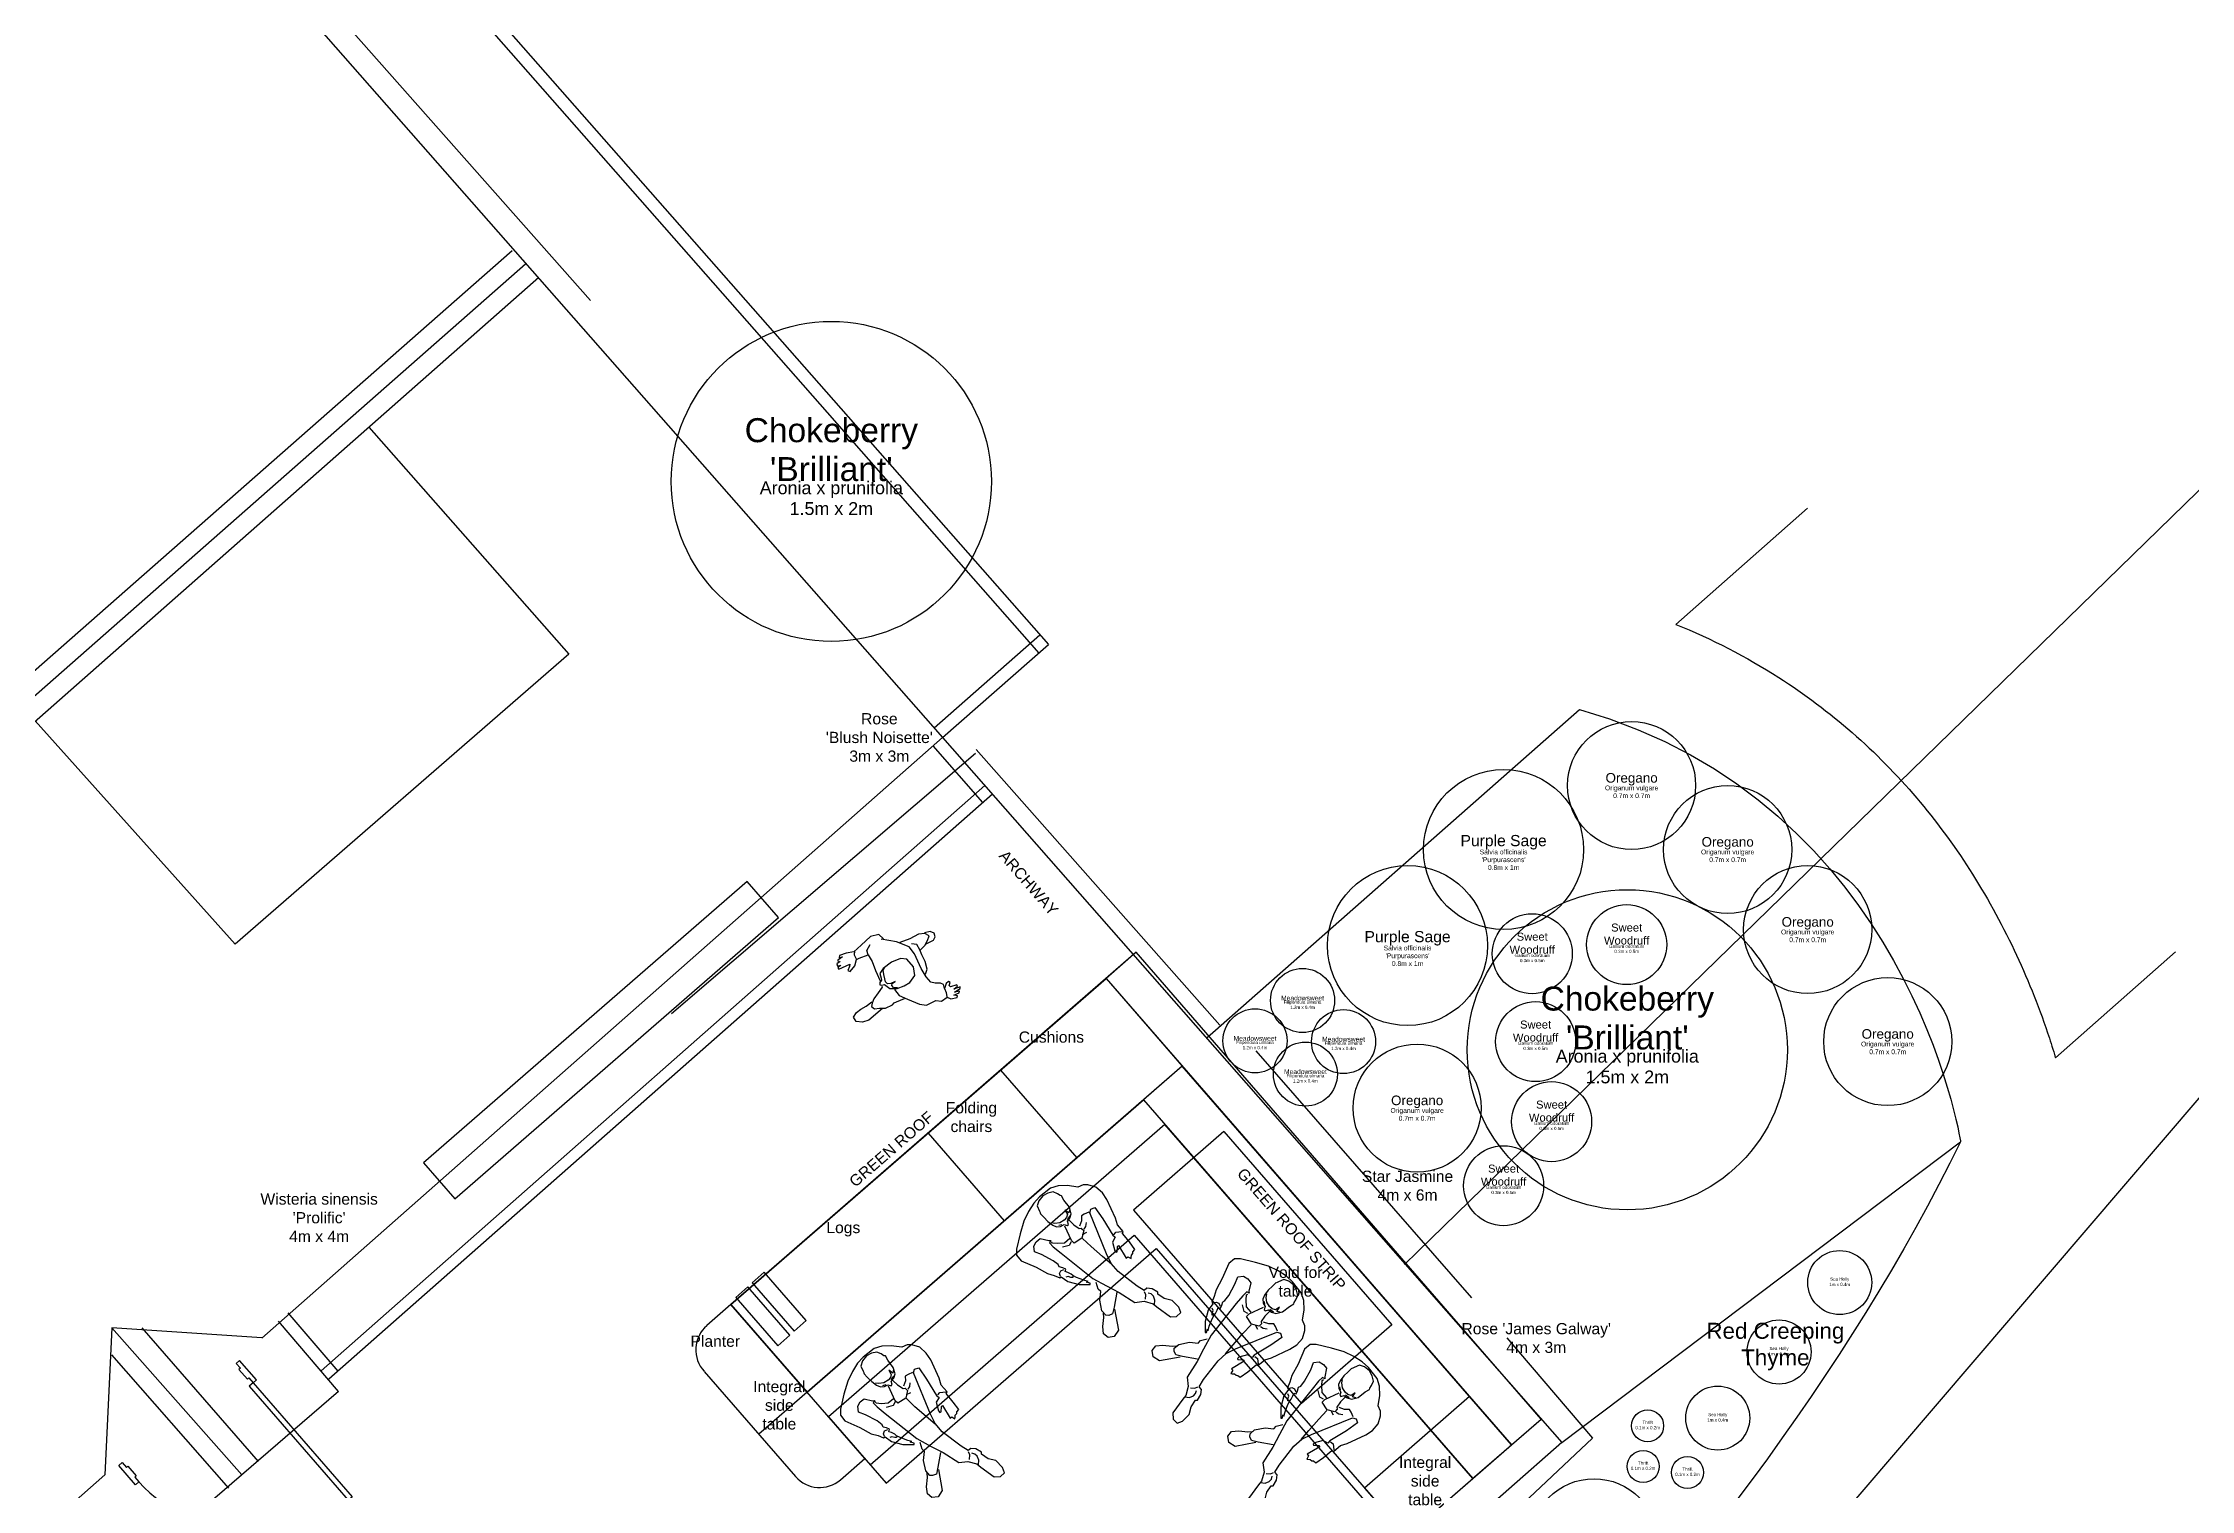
# Model space of a CAD drawing. Header units: metres. Extents: x 0 to 134, y 7 to 109.
# Drawn here: x 73.07 to 86.5, y 51.7 to 60.74 of the extents above; entities that cross this region are included whole.
import ezdxf

# ---------------------------------------------------------------- set-up
doc = ezdxf.new("R2010")
doc.units = ezdxf.units.M
doc.layers.get('0').update_dxf_attribs({"lineweight": 25, "true_color": 0xffffff})
for name, color, linetype, lineweight, true_color in [('Areas', 2, 'Continuous', 25, 0xffff00), ('Plant - Perennial', 3, 'Continuous', 25, 0x00ff00), ('Plant - Shrub', 3, 'Continuous', 25, 0x00ff00), ('Plant - Tree', 3, 'Continuous', 25, 0x00ff00), ('Plant label', 30, 'Continuous', 25, 0xff7f00)]:
    doc.layers.add(name, color=color, linetype=linetype, lineweight=lineweight, true_color=true_color)
for name, color, linetype, true_color in [('Borders', 6, 'Continuous', 0xff00ff), ('Boundary', 5, 'Continuous', 0x0000ff), ('Buildings', 30, 'Continuous', 0xff7f00), ('Ground cover', 56, 'Continuous', 0x808000), ('Patio', 9, 'Continuous', 0xc0c0c0), ('Plants', 96, 'Continuous', 0x008000), ('Structures', 136, 'Continuous', 0x008080)]:
    doc.layers.add(name, color=color, linetype=linetype, true_color=true_color)
doc.styles.add('textstyle106', font='')
doc.styles.add('textstyle107', font='')
doc.styles.add('textstyle116', font='')
doc.styles.add('textstyle120', font='')
doc.styles.add('textstyle121', font='')
doc.styles.add('textstyle125', font='')
doc.styles.add('textstyle126', font='')
doc.styles.add('textstyle128', font='')
doc.styles.add('textstyle129', font='')
doc.styles.add('textstyle130', font='')
doc.styles.add('textstyle131', font='')
doc.styles.add('textstyle132', font='')
doc.styles.add('textstyle133', font='')
doc.styles.add('textstyle134', font='')
doc.styles.add('textstyle135', font='')
doc.styles.add('textstyle136', font='')
doc.styles.add('textstyle149', font='')
doc.styles.add('textstyle51', font='')
doc.styles.add('textstyle52', font='')
doc.styles.add('textstyle53', font='')
doc.styles.add('textstyle54', font='')
doc.styles.add('textstyle59', font='')
doc.styles.add('textstyle60', font='')
doc.styles.add('textstyle73', font='')
doc.styles.add('textstyle75', font='')
doc.styles.add('textstyle92', font='')
doc.styles.add('textstyle97', font='')
doc.styles.add('textstyle98', font='')
doc.styles.get('textstyle106').set_extended_font_data('Arial')
doc.styles.get('textstyle107').set_extended_font_data('Arial')
doc.styles.get('textstyle116').set_extended_font_data('Arial')
doc.styles.get('textstyle120').set_extended_font_data('Arial')
doc.styles.get('textstyle121').set_extended_font_data('Arial')
doc.styles.get('textstyle125').set_extended_font_data('Arial')
doc.styles.get('textstyle126').set_extended_font_data('Arial')
doc.styles.get('textstyle128').set_extended_font_data('Arial')
doc.styles.get('textstyle129').set_extended_font_data('Arial')
doc.styles.get('textstyle130').set_extended_font_data('Arial')
doc.styles.get('textstyle131').set_extended_font_data('Arial')
doc.styles.get('textstyle132').set_extended_font_data('Arial')
doc.styles.get('textstyle133').set_extended_font_data('Arial')
doc.styles.get('textstyle134').set_extended_font_data('Arial')
doc.styles.get('textstyle135').set_extended_font_data('Arial')
doc.styles.get('textstyle136').set_extended_font_data('Arial')
doc.styles.get('textstyle149').set_extended_font_data('Arial')
doc.styles.get('textstyle51').set_extended_font_data('Arial')
doc.styles.get('textstyle52').set_extended_font_data('Arial')
doc.styles.get('textstyle53').set_extended_font_data('Arial')
doc.styles.get('textstyle54').set_extended_font_data('Arial')
doc.styles.get('textstyle59').set_extended_font_data('Arial')
doc.styles.get('textstyle60').set_extended_font_data('Arial')
doc.styles.get('textstyle73').set_extended_font_data('Arial')
doc.styles.get('textstyle75').set_extended_font_data('Arial')
doc.styles.get('textstyle92').set_extended_font_data('Arial')
doc.styles.get('textstyle97').set_extended_font_data('Arial')
doc.styles.get('textstyle98').set_extended_font_data('Arial')

# ---------------------------------------------------------------- blocks, each defined once
blk = doc.blocks.new("Shurb - Salvia officinalis 'Purpurascens'")
at = {"layer": 'Plant - Shrub'}
blk.add_circle((0, 0), 0.5, dxfattribs=at)
at = {"layer": 'Plant - Shrub', "insert": (0, 0), "char_height": 0.07, "attachment_point": 8, "line_spacing_factor": 0.971628, "style": 'textstyle106'}
blk.add_mtext('\\c32767;Purple Sage', dxfattribs=at)
at = {"layer": 'Plant label', "insert": (0, 0), "char_height": 0.03, "attachment_point": 2, "line_spacing_factor": 0.971628, "style": 'textstyle107'}
blk.add_mtext("\\c32767;Salvia officinalis\\P'Purpurascens'\\P0.8m x 1m", dxfattribs=at)
blk = doc.blocks.new('Perennial - Filipendula ulmaria')
at = {"layer": 'Plant - Shrub'}
blk.add_circle((0, 0), 0.2, dxfattribs=at)
at = {"layer": 'Plant - Shrub', "insert": (0, 0), "char_height": 0.03, "attachment_point": 8, "line_spacing_factor": 0.971628, "style": 'textstyle52'}
blk.add_mtext('\\c32767;Meadowsweet', dxfattribs=at)
at = {"layer": 'Plant label', "insert": (0, 0), "char_height": 0.02, "attachment_point": 2, "line_spacing_factor": 0.971628, "style": 'textstyle51'}
blk.add_mtext('\\c32767;Filipendula ulmaria\\P1.2m x 0.4m', dxfattribs=at)
blk = doc.blocks.new('Plant Sea Holly')
at = {"layer": 'Plants'}
blk.add_circle((0, -0.005), 0.2, dxfattribs=at)
at = {"layer": 'Plants', "color": 30, "true_color": 0xff7f00, "insert": (0, 0), "char_height": 0.02, "attachment_point": 5, "style": 'textstyle92'}
blk.add_mtext('Sea Holly\\P1m x 0.4m', dxfattribs=at)
blk = doc.blocks.new('Plant - Thrift')
at = {"layer": 'Plants'}
blk.add_circle((0, -0.005), 0.1, dxfattribs=at)
at = {"layer": 'Plants', "color": 30, "true_color": 0xff7f00, "insert": (0, 0), "char_height": 0.02, "attachment_point": 5, "style": 'textstyle75'}
blk.add_mtext('Thrift\\P0.1m x 0.2m', dxfattribs=at)
blk = doc.blocks.new("Plant - Lavender 'Hidcote'")
at = {"layer": 'Plants'}
blk.add_circle((0, -0.005), 0.4, dxfattribs=at)
at = {"layer": 'Plants', "color": 30, "true_color": 0xff7f00, "insert": (0, 0), "char_height": 0.02, "attachment_point": 5, "style": 'textstyle73'}
blk.add_mtext("Lavender 'Hidcote'\\P0.5m x 0.8m", dxfattribs=at)
blk = doc.blocks.new('Log')
at = {"layer": 'Patio', "flags": 128}
blk.add_lwpolyline([(0, 0), (0.1, 0), (0.1, 0.4), (0, 0.4)], close=True, dxfattribs=at)
blk = doc.blocks.new('Person walking')
at = {"layer": 'Patio'}
for p, q in [((-0.298, 0.283), (-0.305, 0.274)), ((-0.305, 0.274), (-0.274, 0.264)), ((-0.262, 0.279), (-0.298, 0.283)), ((-0.273, 0.3), (-0.28, 0.293)), ((-0.28, 0.293), (-0.262, 0.279)), ((-0.235, 0.288), (-0.273, 0.3)), ((-0.219, 0.267), (-0.235, 0.288)), ((-0.176, 0.271), (-0.219, 0.267)), ((-0.148, 0.25), (-0.176, 0.271)), ((-0.316, 0.262), (-0.321, 0.252)), ((-0.321, 0.252), (-0.28, 0.245)), ((-0.274, 0.264), (-0.316, 0.262)), ((-0.28, 0.245), (-0.309, 0.241)), ((-0.309, 0.241), (-0.309, 0.231)), ((-0.309, 0.231), (-0.269, 0.222)), ((-0.266, 0.21), (-0.28, 0.198)), ((-0.28, 0.198), (-0.276, 0.188)), ((-0.276, 0.188), (-0.257, 0.191)), ((-0.269, 0.222), (-0.266, 0.21)), ((-0.257, 0.191), (-0.233, 0.212)), ((-0.233, 0.212), (-0.238, 0.188)), ((-0.238, 0.188), (-0.226, 0.171)), ((-0.231, 0.212), (-0.229, 0.24)), ((-0.229, 0.24), (-0.219, 0.265)), ((-0.226, 0.171), (-0.198, 0.155)), ((-0.198, 0.155), (-0.178, 0.136)), ((-0.178, 0.136), (-0.169, 0.091)), ((-0.083, 0.247), (-0.148, 0.25)), ((-0.048, 0.219), (-0.083, 0.247)), ((0.003, 0.155), (-0.048, 0.219)), ((0.035, 0.109), (0.003, 0.155)), ((0.069, 0.134), (0.016, 0.141)), ((0.085, 0.133), (0.069, 0.134)), ((0.1, 0.138), (0.085, 0.133)), ((0.148, 0.134), (0.1, 0.138)), ((0.181, 0.115), (0.148, 0.134)), ((0.166, 0.128), (0.276, 0.147)), ((0.276, 0.147), (0.316, 0.138)), ((0.316, 0.138), (0.349, 0.114)), ((-0.212, 0.007), (-0.214, -0.04)), ((-0.198, 0.053), (-0.212, 0.007)), ((-0.173, 0.076), (-0.198, 0.053)), ((-0.169, 0.031), (-0.178, -0.069)), ((-0.169, 0.091), (-0.169, 0.031)), ((-0.113, 0.049), (-0.132, -0.002)), ((-0.062, 0.072), (-0.113, 0.049)), ((-0.021, 0.072), (-0.062, 0.072)), ((0.024, 0.064), (-0.021, 0.072)), ((0.035, 0.022), (0.014, 0.021)), ((0.014, 0.021), (0.043, 0.017)), ((0.02, 0.062), (0.041, 0.047)), ((0.065, 0.042), (0.024, 0.064)), ((0.043, 0.062), (0.035, 0.109)), ((0.043, 0.031), (0.035, 0.022)), ((0.041, 0.047), (0.043, 0.031)), ((0.043, 0.017), (0.062, 0.009)), ((0.062, 0.009), (0.067, -0.007)), ((0.081, 0.004), (0.065, 0.042)), ((0.097, -0.001), (0.081, 0.004)), ((0.1, 0.004), (0.102, 0.01)), ((0.102, 0.01), (0.14, 0.028)), ((0.14, 0.028), (0.183, 0.047)), ((0.21, 0.103), (0.181, 0.115)), ((0.183, 0.047), (0.205, 0.067)), ((0.247, 0.064), (0.202, 0.057)), ((0.205, 0.067), (0.219, 0.083)), ((0.219, 0.083), (0.21, 0.103)), ((0.285, 0.062), (0.247, 0.064)), ((0.319, 0.067), (0.285, 0.062)), ((0.349, 0.083), (0.319, 0.067)), ((0.349, 0.114), (0.349, 0.083)), ((-0.343, -0.095), (-0.349, -0.119)), ((-0.349, -0.119), (-0.333, -0.141)), ((-0.323, -0.084), (-0.343, -0.095)), ((-0.273, -0.086), (-0.323, -0.084)), ((-0.29, -0.1), (-0.314, -0.121)), ((-0.314, -0.121), (-0.298, -0.147)), ((-0.259, -0.081), (-0.29, -0.1)), ((-0.219, -0.071), (-0.259, -0.081)), ((-0.214, -0.04), (-0.219, -0.074)), ((-0.219, -0.074), (-0.219, -0.112)), ((-0.219, -0.112), (-0.193, -0.133)), ((-0.178, -0.069), (-0.171, -0.124)), ((-0.171, -0.124), (-0.119, -0.19)), ((-0.132, -0.002), (-0.12, -0.064)), ((-0.12, -0.064), (-0.087, -0.087)), ((-0.087, -0.087), (-0.028, -0.095)), ((-0.028, -0.095), (0.038, -0.088)), ((0.043, -0.078), (0.024, -0.088)), ((0.038, -0.088), (0.071, -0.07)), ((0.053, -0.053), (0.043, -0.078)), ((0.062, -0.026), (0.053, -0.053)), ((0.067, -0.007), (0.062, -0.026)), ((0.071, -0.07), (0.078, -0.041)), ((0.076, -0.16), (0.086, -0.1)), ((0.078, -0.041), (0.082, -0.03)), ((0.082, -0.03), (0.099, -0.022)), ((0.086, -0.1), (0.092, -0.03)), ((0.106, -0.01), (0.097, -0.001)), ((0.099, -0.022), (0.106, -0.01)), ((-0.333, -0.141), (-0.297, -0.152)), ((-0.298, -0.147), (-0.261, -0.162)), ((-0.261, -0.162), (-0.2, -0.165)), ((-0.2, -0.165), (-0.133, -0.176)), ((-0.119, -0.19), (-0.043, -0.252)), ((-0.057, -0.248), (-0.045, -0.286)), ((-0.043, -0.252), (-0.057, -0.248)), ((0.069, -0.236), (0.033, -0.259)), ((0.076, -0.207), (0.069, -0.236)), ((0.076, -0.209), (0.076, -0.16)), ((0.135, -0.217), (0.076, -0.209)), ((0.154, -0.219), (0.135, -0.217)), ((0.138, -0.271), (0.152, -0.253)), ((0.152, -0.253), (0.154, -0.224)), ((0.183, -0.19), (0.154, -0.219)), ((0.226, -0.174), (0.183, -0.19)), ((0.204, -0.214), (0.214, -0.203)), ((0.28, -0.222), (0.204, -0.214)), ((0.214, -0.203), (0.235, -0.186)), ((0.235, -0.186), (0.226, -0.174)), ((0.248, -0.26), (0.274, -0.257)), ((0.261, -0.262), (0.248, -0.26)), ((0.255, -0.238), (0.28, -0.233)), ((0.278, -0.243), (0.255, -0.238)), ((0.257, -0.274), (0.261, -0.262)), ((0.274, -0.257), (0.278, -0.243)), ((0.28, -0.233), (0.28, -0.222)), ((-0.045, -0.286), (0.005, -0.3)), ((0.005, -0.3), (0.083, -0.283)), ((0.083, -0.283), (0.143, -0.269)), ((0.143, -0.269), (0.19, -0.286)), ((0.19, -0.286), (0.233, -0.295)), ((0.221, -0.278), (0.257, -0.274)), ((0.243, -0.283), (0.221, -0.278)), ((0.233, -0.295), (0.243, -0.283))]:
    blk.add_line(p, q, dxfattribs=at)
blk = doc.blocks.new('Coffee table')
at = {"layer": 'Patio'}
for p, q in [((0, 0.75), (1.6, 0.75)), ((0, 0.75), (0, 0)), ((1.6, 0.75), (1.6, 0)), ((0, 0), (1.6, 0))]:
    blk.add_line(p, q, dxfattribs=at)
blk = doc.blocks.new('Person sitting')
at = {"layer": 'Patio'}
for p, q in [((-0.118, 0.676), (-0.162, 0.648)), ((-0.064, 0.683), (-0.118, 0.676)), ((-0.014, 0.676), (-0.064, 0.683)), ((0.108, 0.641), (-0.014, 0.676)), ((-0.242, 0.548), (-0.279, 0.502)), ((-0.192, 0.591), (-0.242, 0.548)), ((-0.181, 0.626), (-0.192, 0.591)), ((-0.162, 0.648), (-0.181, 0.626)), ((-0.029, 0.539), (-0.038, 0.509)), ((-0.035, 0.561), (-0.025, 0.587)), ((-0.022, 0.541), (-0.035, 0.561)), ((-0.025, 0.587), (0.06, 0.578)), ((0.241, 0.452), (-0.022, 0.541)), ((0.06, 0.578), (0.178, 0.557)), ((0.148, 0.622), (0.108, 0.641)), ((0.204, 0.622), (0.148, 0.622)), ((0.177, 0.585), (0.198, 0.616)), ((0.181, 0.565), (0.177, 0.585)), ((0.178, 0.557), (0.198, 0.561)), ((0.198, 0.561), (0.209, 0.528)), ((0.209, 0.611), (0.204, 0.622)), ((0.278, 0.609), (0.209, 0.611)), ((0.25, 0.544), (0.341, 0.528)), ((0.25, 0.535), (0.25, 0.544)), ((0.335, 0.604), (0.278, 0.609)), ((0.339, 0.585), (0.335, 0.604)), ((0.346, 0.578), (0.339, 0.585)), ((0.341, 0.541), (0.363, 0.548)), ((0.341, 0.528), (0.341, 0.541)), ((0.348, 0.565), (0.346, 0.578)), ((0.359, 0.554), (0.348, 0.565)), ((0.363, 0.548), (0.359, 0.554)), ((0.631, 0.537), (0.592, 0.524)), ((0.64, 0.528), (0.631, 0.537)), ((0.688, 0.541), (0.64, 0.528)), ((0.729, 0.57), (0.688, 0.541)), ((0.788, 0.574), (0.729, 0.57)), ((0.821, 0.561), (0.788, 0.574)), ((0.823, 0.526), (0.821, 0.561)), ((-0.299, 0.456), (-0.303, 0.369)), ((-0.279, 0.502), (-0.299, 0.456)), ((-0.288, 0.424), (-0.295, 0.389)), ((-0.271, 0.454), (-0.288, 0.424)), ((-0.245, 0.467), (-0.271, 0.454)), ((-0.225, 0.472), (-0.245, 0.467)), ((-0.218, 0.478), (-0.225, 0.472)), ((-0.188, 0.472), (-0.218, 0.478)), ((-0.132, 0.468), (-0.188, 0.472)), ((-0.107, 0.443), (-0.137, 0.435)), ((-0.137, 0.435), (-0.107, 0.43)), ((-0.094, 0.45), (-0.132, 0.468)), ((-0.12, 0.461), (-0.107, 0.443)), ((-0.107, 0.43), (-0.096, 0.413)), ((-0.096, 0.413), (-0.092, 0.391)), ((-0.079, 0.426), (-0.094, 0.45)), ((-0.089, 0.434), (-0.082, 0.406)), ((-0.074, 0.402), (-0.079, 0.426)), ((-0.072, 0.413), (-0.031, 0.417)), ((-0.038, 0.509), (-0.042, 0.489)), ((-0.042, 0.489), (-0.018, 0.47)), ((-0.031, 0.417), (0.008, 0.428)), ((-0.018, 0.47), (-0.001, 0.439)), ((0.008, 0.428), (0.015, 0.439)), ((0.026, 0.467), (0.01, 0.485)), ((0.015, 0.439), (0.036, 0.441)), ((0.032, 0.448), (0.026, 0.467)), ((0.036, 0.441), (0.065, 0.4)), ((0.05, 0.419), (0.058, 0.448)), ((0.143, 0.409), (0.069, 0.402)), ((0.235, 0.422), (0.143, 0.409)), ((0.209, 0.528), (0.259, 0.504)), ((0.309, 0.433), (0.235, 0.422)), ((0.304, 0.435), (0.241, 0.452)), ((0.274, 0.511), (0.25, 0.535)), ((0.259, 0.504), (0.272, 0.504)), ((0.272, 0.504), (0.274, 0.511)), ((0.372, 0.435), (0.304, 0.435)), ((0.518, 0.465), (0.372, 0.435)), ((0.568, 0.48), (0.518, 0.465)), ((0.592, 0.524), (0.568, 0.502)), ((0.568, 0.502), (0.568, 0.48)), ((0.594, 0.47), (0.575, 0.476)), ((0.585, 0.387), (0.618, 0.435)), ((0.614, 0.45), (0.594, 0.47)), ((0.612, 0.498), (0.596, 0.487)), ((0.631, 0.5), (0.612, 0.498)), ((0.618, 0.435), (0.666, 0.467)), ((0.657, 0.491), (0.631, 0.5)), ((0.677, 0.47), (0.657, 0.491)), ((0.666, 0.467), (0.697, 0.472)), ((0.697, 0.472), (0.799, 0.495)), ((0.799, 0.495), (0.823, 0.526)), ((-0.303, 0.369), (-0.297, 0.317)), ((-0.297, 0.317), (-0.279, 0.258)), ((-0.295, 0.389), (-0.288, 0.35)), ((-0.288, 0.35), (-0.271, 0.321)), ((-0.271, 0.321), (-0.236, 0.311)), ((-0.236, 0.311), (-0.223, 0.308)), ((-0.223, 0.308), (-0.223, 0.304)), ((-0.223, 0.304), (-0.19, 0.306)), ((-0.19, 0.306), (-0.153, 0.308)), ((-0.153, 0.308), (-0.116, 0.317)), ((-0.115, 0.334), (-0.131, 0.32)), ((-0.116, 0.317), (-0.092, 0.328)), ((-0.098, 0.36), (-0.115, 0.334)), ((-0.092, 0.391), (-0.098, 0.36)), ((-0.092, 0.328), (-0.077, 0.348)), ((-0.08, 0.361), (-0.089, 0.343)), ((-0.077, 0.348), (-0.072, 0.372)), ((-0.055, 0.393), (-0.074, 0.402)), ((-0.072, 0.372), (-0.054, 0.383)), ((0.034, 0.341), (-0.062, 0.369)), ((-0.054, 0.383), (-0.055, 0.393)), ((0.017, 0.298), (-0.009, 0.263)), ((0.017, 0.341), (0.017, 0.298)), ((0.047, 0.311), (0.028, 0.271)), ((0.056, 0.343), (0.034, 0.341)), ((0.039, 0.335), (0.047, 0.311)), ((0.052, 0.241), (0.3, 0.287)), ((0.065, 0.4), (0.056, 0.343)), ((0.3, 0.287), (0.392, 0.321)), ((0.372, 0.269), (0.333, 0.287)), ((0.394, 0.271), (0.372, 0.269)), ((0.392, 0.321), (0.474, 0.354)), ((0.431, 0.23), (0.394, 0.271)), ((0.463, 0.343), (0.522, 0.269)), ((0.474, 0.354), (0.585, 0.387)), ((0.522, 0.269), (0.548, 0.234)), ((-0.279, 0.258), (-0.253, 0.197)), ((-0.253, 0.197), (-0.208, 0.126)), ((-0.105, 0.171), (-0.103, 0.202)), ((-0.094, 0.141), (-0.105, 0.171)), ((-0.103, 0.202), (-0.059, 0.234)), ((-0.064, 0.121), (-0.094, 0.141)), ((-0.022, 0.143), (-0.064, 0.121)), ((-0.059, 0.234), (-0.051, 0.245)), ((-0.051, 0.245), (-0.046, 0.228)), ((-0.046, 0.228), (-0.011, 0.23)), ((-0.033, 0.241), (-0.042, 0.243)), ((-0.009, 0.263), (-0.033, 0.241)), ((0.054, 0.173), (-0.022, 0.143)), ((-0.011, 0.23), (0.052, 0.241)), ((0.093, 0.18), (0.054, 0.173)), ((0.108, 0.176), (0.093, 0.18)), ((0.126, 0.189), (0.108, 0.176)), ((0.145, 0.197), (0.126, 0.189)), ((0.128, 0.117), (0.161, 0.134)), ((0.132, 0.167), (0.139, 0.187)), ((0.141, 0.15), (0.132, 0.167)), ((0.158, 0.143), (0.141, 0.15)), ((0.154, 0.184), (0.145, 0.197)), ((0.169, 0.193), (0.154, 0.184)), ((0.161, 0.134), (0.163, 0.145)), ((0.163, 0.145), (0.211, 0.156)), ((0.191, 0.202), (0.169, 0.193)), ((0.19, 0.178), (0.184, 0.164)), ((0.205, 0.188), (0.19, 0.178)), ((0.204, 0.204), (0.191, 0.202)), ((0.228, 0.213), (0.204, 0.204)), ((0.213, 0.196), (0.205, 0.188)), ((0.207, 0.202), (0.213, 0.196)), ((0.211, 0.156), (0.272, 0.197)), ((0.272, 0.237), (0.228, 0.213)), ((0.294, 0.252), (0.272, 0.237)), ((0.272, 0.197), (0.317, 0.25)), ((0.311, 0.256), (0.291, 0.241)), ((0.291, 0.241), (0.294, 0.252)), ((0.317, 0.25), (0.311, 0.256)), ((0.49, 0.197), (0.431, 0.23)), ((0.527, 0.197), (0.49, 0.197)), ((0.529, 0.178), (0.507, 0.195)), ((0.54, 0.21), (0.527, 0.197)), ((0.568, 0.136), (0.529, 0.178)), ((0.535, 0.263), (0.649, 0.195)), ((0.548, 0.234), (0.54, 0.21)), ((0.605, 0.11), (0.568, 0.136)), ((0.662, 0.15), (0.64, 0.117)), ((0.649, 0.195), (0.662, 0.15)), ((-0.208, 0.126), (-0.151, 0.047)), ((-0.151, 0.047), (-0.123, 0.023)), ((-0.123, 0.023), (-0.077, 0.021)), ((-0.077, 0.021), (0.015, 0.065)), ((0.015, 0.065), (0.091, 0.093)), ((0.091, 0.093), (0.128, 0.117)), ((0.64, 0.117), (0.605, 0.11))]:
    blk.add_line(p, q, dxfattribs=at)
blk = doc.blocks.new('Seat')
at = {"layer": 'Patio', "color": 3, "true_color": 0x00ff00}
for p, q in [((2.586, 1.116), (-1.275, 1.12)), ((-1.275, 1.12), (-1.275, -2.235)), ((2.586, 0.546), (2.586, 1.116)), ((-0.55, -2.235), (-0.55, 0.55)), ((-0.55, 0.55), (2.586, 0.55)), ((-1.275, -2.235), (-0.55, -2.235))]:
    blk.add_line(p, q, dxfattribs=at)
at = {"layer": 'Patio'}
for p, q in [((-1.275, -0.003), (-0.55, -0.003)), ((-1.275, -0.603), (-0.55, -0.603)), ((0, -2.235), (-1.275, -2.235)), ((-1.275, -2.235), (-1.275, -2.435)), ((-0.55, -2.235), (-0.55, -2.635)), ((0, -2.436), (0, -2.235)), ((-1.07, -2.635), (-0.2, -2.635))]:
    blk.add_line(p, q, dxfattribs=at)
at = {"layer": 'Patio', "color": 2, "true_color": 0xffff00}
for p, q in [((0.05, -0.05), (2.586, -0.05)), ((0.05, -2.235), (0.05, -0.05)), ((0.05, -2.235), (0.05, -2.235))]:
    blk.add_line(p, q, dxfattribs=at)
at = {"layer": 'Patio', "flags": 128}
for points in [[(-1.275, 0.87), (2.586, 0.87), (2.586, 1.116), (-1.275, 1.12)], [(-1.275, 0.87), (-0.55, 0.87), (-0.55, -2.235), (-1.275, -2.235)], [(-0.55, 0.55), (2.586, 0.55), (2.586, 0.87), (-0.55, 0.87)], [(2.186, 0), (2.586, 0), (2.586, 0.87), (2.186, 0.87)], [(0.204, 0), (2.586, 0), (2.586, 0.55), (-0.346, 0.55), (-0.346, -2.235), (0.204, -2.235)]]:
    blk.add_lwpolyline(points, close=True, dxfattribs=at)
at = {"layer": 'Patio'}
for centre, start, end in [((-1.075, -2.435), 180.2022, 271.2964), ((-0.2, -2.435), 270, 359.7977)]:
    blk.add_arc(centre, 0.2, start, end, dxfattribs=at)
at = {"layer": 'Patio', "rotation": 270}
for p in [(0.551, 0.204), (1.265, 0.21)]:
    blk.add_blockref('Person sitting', p, dxfattribs=at)
at = {"layer": 'Patio'}
for p in [(-0.215, -0.708), (-0.182, -2.195)]:
    blk.add_blockref('Person sitting', p, dxfattribs=at)
blk = doc.blocks.new('door')
at = {"layer": 'Structures'}
for p, q in [((0.028, 0.16), (0.028, 1.104)), ((0.06, 0.16), (0.06, 1.103)), ((0, 0.16), (0, 0)), ((0.028, 0.16), (0, 0.16)), ((0.028, 0.12), (0.028, 0.16)), ((0.04, 0.12), (0.028, 0.12)), ((0.028, 0), (0.028, 0.04)), ((0.028, 0.04), (0.04, 0.04)), ((0.04, 0.04), (0.04, 0.12)), ((0, 0), (0.028, 0))]:
    blk.add_line(p, q, dxfattribs=at)
blk.add_lwpolyline([(0.028, 0.16), (0.06, 0.16)], dxfattribs=at)
blk.add_lwpolyline([(1, 0.16), (1, 0), (0.972, 0), (0.972, 0.04), (0.96, 0.04), (0.96, 0.12), (0.972, 0.12), (0.972, 0.16)], close=True, dxfattribs=at)
blk.add_arc((-0.001, 0.131), 0.974, 1.7273, 88.2727, dxfattribs=at)
blk = doc.blocks.new("Shrub - Aronia x prunifolia 'Brilliant'")
at = {"layer": 'Plant - Tree'}
blk.add_circle((0, 0), 1, dxfattribs=at)
at = {"layer": 'Plant - Shrub', "insert": (0, 0), "char_height": 0.15, "attachment_point": 8, "line_spacing_factor": 0.971628, "style": 'textstyle98'}
blk.add_mtext("\\c32767;Chokeberry \\P'Brilliant'", dxfattribs=at)
at = {"layer": 'Plant label', "insert": (0, 0), "char_height": 0.08, "attachment_point": 2, "line_spacing_factor": 0.971628, "style": 'textstyle97'}
blk.add_mtext('\\c32767;Aronia x prunifolia\\P1.5m x 2m', dxfattribs=at)
blk = doc.blocks.new('Perennial - Gallium odoratum')
at = {"layer": 'Plant - Perennial'}
blk.add_circle((0, 0), 0.25, dxfattribs=at)
at = {"layer": 'Plant - Perennial', "color": 30, "true_color": 0xff7f00, "insert": (0, 0), "char_height": 0.05, "attachment_point": 8, "line_spacing_factor": 0.971628, "style": 'textstyle54'}
blk.add_mtext('Sweet\\PWoodruff', dxfattribs=at)
at = {"layer": 'Plant label', "insert": (0, 0), "char_height": 0.02, "attachment_point": 2, "line_spacing_factor": 0.971628, "style": 'textstyle53'}
blk.add_mtext('\\c32767;Gallium odoratum\\P0.3m x 0.5m', dxfattribs=at)
blk = doc.blocks.new('Perennial - Oreganum vulgare')
at = {"layer": 'Plant - Perennial'}
blk.add_circle((0, 0), 0.4, dxfattribs=at)
at = {"layer": 'Plant - Perennial', "insert": (0, 0), "line_spacing_factor": 0.971628}
for s, char_height, attachment_point, style in [('\\c32767;Origanum vulgare\\P0.7m x 0.7m', 0.03, 2, 'textstyle60'), ('\\c32767;Oregano', 0.06, 8, 'textstyle59')]:
    blk.add_mtext(s, dxfattribs=dict(at, char_height=char_height, attachment_point=attachment_point, style=style))

msp = doc.modelspace()

# ---------------------------------------------------------------- linework, layer by layer
at = {"layer": 'Borders'}
for p, q in [((74.188, 62.858), (79.356, 56.981)), ((74.128, 62.805), (79.296, 56.928)), ((83.277, 57.107), (84.099, 57.832)), ((78.642, 56.46), (79.303, 57.041)), ((78.695, 56.4), (79.356, 56.981)), ((80.349, 54.525), (82.674, 56.575)), ((78.695, 56.4), (82.564, 51.995)), ((78.635, 56.347), (78.945, 55.994)), ((78.96, 56.1), (74.813, 52.443)), ((79.006, 56.047), (74.86, 52.391)), ((85.648, 54.399), (86.398, 55.06)), ((82.564, 51.995), (85.055, 53.875)), ((74.918, 52.442), (74.607, 52.805)), ((82.564, 51.995), (74.98, 45.332))]:
    msp.add_line(p, q, dxfattribs=at)
at = {"layer": 'Borders', "flags": 128}
msp.add_lwpolyline([(83.277, 57.107, -0.045815), (83.919, 56.775, -0.07467), (84.781, 56.022, -0.033539), (85.111, 55.576, -0.031698), (85.39, 55.072, -0.014871), (85.502, 54.817, -0.014875), (85.599, 54.555, -0.007762), (85.642, 54.42, -0.001277), (85.648, 54.399)], format="xyb", dxfattribs=at)
at = {"layer": 'Borders'}
msp.add_open_spline([(82.674, 56.575), (84.732, 55.994), (85.055, 53.875), (85.055, 53.875)], degree=3, dxfattribs=at)
at = {"layer": 'Boundary'}
msp.add_line((81.582, 53.108), (89.302, 60.631), dxfattribs=at)
at = {"layer": 'Boundary', "color": 16, "true_color": 0x800000}
msp.add_line((82.57, 49.502), (91.969, 60.485), dxfattribs=at)
at = {"layer": 'Buildings'}
for p, q in [((73.527, 62.277), (78.695, 56.4)), ((64.396, 49.23), (76.005, 59.443)), ((64.481, 49.147), (76.09, 59.359)), ((64.563, 49.043), (76.172, 59.276)), ((75.11, 58.338), (76.361, 56.921)), ((76.361, 56.921), (74.275, 55.108)), ((73.025, 56.504), (74.275, 55.108)), ((78.695, 56.4), (74.441, 52.648)), ((74.921, 52.315), (74.546, 52.753)), ((73.504, 52.711), (73.462, 51.794)), ((74.317, 51.794), (73.504, 52.711)), ((74.441, 52.649), (73.504, 52.711)), ((74.422, 51.877), (73.694, 52.711)), ((74.236, 51.711), (73.504, 52.544)), ((74.921, 52.315), (73.713, 51.273)), ((73.462, 51.794), (70.107, 48.835))]:
    msp.add_line(p, q, dxfattribs=at)
at = {"layer": 'Buildings', "flags": 128}
msp.add_lwpolyline([(77.671, 55.275), (77.474, 55.501), (75.452, 53.743), (75.648, 53.517)], close=True, dxfattribs=at)
at = {"layer": 'Patio'}
msp.add_open_spline([(85.055, 53.875), (83.655, 51.004), (77.84, 45.677), (72.106, 40.66), (72.106, 40.66), (72.106, 40.66)], degree=3, dxfattribs=at)
at = {"layer": 'Plants'}
for p, q in [((76.495, 59.131), (73.846, 62.128)), ((78.9, 56.3), (77.001, 54.674)), ((80.427, 54.603), (78.904, 56.326)), ((80.652, 54.442), (82, 52.9)), ((82.22, 52.649), (82.756, 52.022)), ((82.756, 52.022), (81.662, 50.996))]:
    msp.add_line(p, q, dxfattribs=at)

# ---------------------------------------------------------------- block references
at = {"layer": 'Areas'}
for p in [(78, 58), (82.973, 54.449)]:
    msp.add_blockref("Shrub - Aronia x prunifolia 'Brilliant'", p, dxfattribs=at)
at = {"layer": 'Buildings', "rotation": 221}
msp.add_blockref('door', (74.303, 52.508), dxfattribs=at)
at = {"layer": 'Patio'}
for name, p, rotation in [('Person walking', (78.4, 54.9), 210), ('Seat', (79.896, 53.361), 311), ('Coffee table', (79.887, 53.447), 311), ('Log', (77.58, 53.059), 221), ('Log', (77.478, 52.968), 221)]:
    msp.add_blockref(name, p, dxfattribs=dict(at, rotation=rotation))
at = {"layer": 'Plant - Perennial'}
for name, p in [('Perennial - Oreganum vulgare', (83, 56.1)), ('Perennial - Oreganum vulgare', (83.6, 55.7)), ('Perennial - Oreganum vulgare', (84.1, 55.2)), ('Perennial - Gallium odoratum', (82.379, 55.049)), ('Perennial - Gallium odoratum', (82.969, 55.106)), ('Perennial - Filipendula ulmaria', (80.944, 54.757)), ('Perennial - Oreganum vulgare', (84.6, 54.5)), ('Perennial - Filipendula ulmaria', (80.647, 54.505)), ('Perennial - Filipendula ulmaria', (81.2, 54.5)), ('Perennial - Gallium odoratum', (82.4, 54.5)), ('Perennial - Filipendula ulmaria', (80.962, 54.297)), ('Perennial - Oreganum vulgare', (81.66, 54.085)), ('Perennial - Gallium odoratum', (82.5, 54)), ('Perennial - Gallium odoratum', (82.2, 53.6))]:
    msp.add_blockref(name, p, dxfattribs=at)
at = {"layer": 'Plant - Shrub'}
for p in [(82.2, 55.7), (81.6, 55.1)]:
    msp.add_blockref("Shurb - Salvia officinalis 'Purpurascens'", p, dxfattribs=at)
at = {"layer": 'Plants'}
for name, p in [('Plant Sea Holly', (84.3, 53)), ('Plant Sea Holly', (83.921, 52.566)), ('Plant Sea Holly', (83.538, 52.153)), ('Plant - Thrift', (83.1, 52.105)), ('Plant - Thrift', (83.072, 51.851)), ('Plant - Thrift', (83.349, 51.813)), ("Plant - Lavender 'Hidcote'", (82.765, 51.374))]:
    msp.add_blockref(name, p, dxfattribs=at)

# ---------------------------------------------------------------- texts
at = {"color": 30, "true_color": 0xff7f00, "insert": (82.404, 52.648), "char_height": 0.07, "attachment_point": 5, "style": 'textstyle121'}
msp.add_mtext("Rose 'James Galway'\\P4m x 3m", dxfattribs=at)
at = {"layer": 'Ground cover', "insert": (83.898, 52.595), "char_height": 0.1, "attachment_point": 5, "style": 'textstyle149'}
msp.add_mtext('Red Creeping\\PThyme', dxfattribs=at)
at = {"layer": 'Patio', "color": 3, "true_color": 0x00ff00, "char_height": 0.07, "attachment_point": 5}
for s, insert, rotation, style in [('ARCHWAY', (79.233, 55.492), 311, 'textstyle136'), ('GREEN ROOF', (78.375, 53.828), 41, 'textstyle134'), ('GREEN ROOF STRIP', (80.875, 53.328), 311, 'textstyle135')]:
    msp.add_mtext(s, dxfattribs=dict(at, insert=insert, rotation=rotation, style=style))
at = {"layer": 'Patio', "color": 30, "true_color": 0xff7f00, "char_height": 0.07, "attachment_point": 5}
for s, insert, style in [('Cushions', (79.375, 54.528), 'textstyle129'), ('Folding\\Pchairs', (78.875, 54.028), 'textstyle130'), ('Logs', (78.075, 53.328), 'textstyle128'), ('Void for\\Ptable', (80.9, 53), 'textstyle131'), ('Planter', (77.275, 52.628), 'textstyle132'), ('Integral\\Pside\\Ptable', (77.675, 52.228), 'textstyle133'), ('Integral\\Pside\\Ptable', (81.71, 51.755), 'textstyle116')]:
    msp.add_mtext(s, dxfattribs=dict(at, insert=insert, style=style))
at = {"layer": 'Plants', "color": 30, "true_color": 0xff7f00, "char_height": 0.07, "attachment_point": 5}
for s, insert, style in [("Rose\\P'Blush Noisette'\\P3m x 3m", (78.3, 56.4), 'textstyle125'), ('Star Jasmine\\P4m x 6m', (81.6, 53.6), 'textstyle120'), ("Wisteria sinensis \\P'Prolific'\\P4m x 4m", (74.8, 53.4), 'textstyle126')]:
    msp.add_mtext(s, dxfattribs=dict(at, insert=insert, style=style))

doc.saveas('drawing.dxf')
